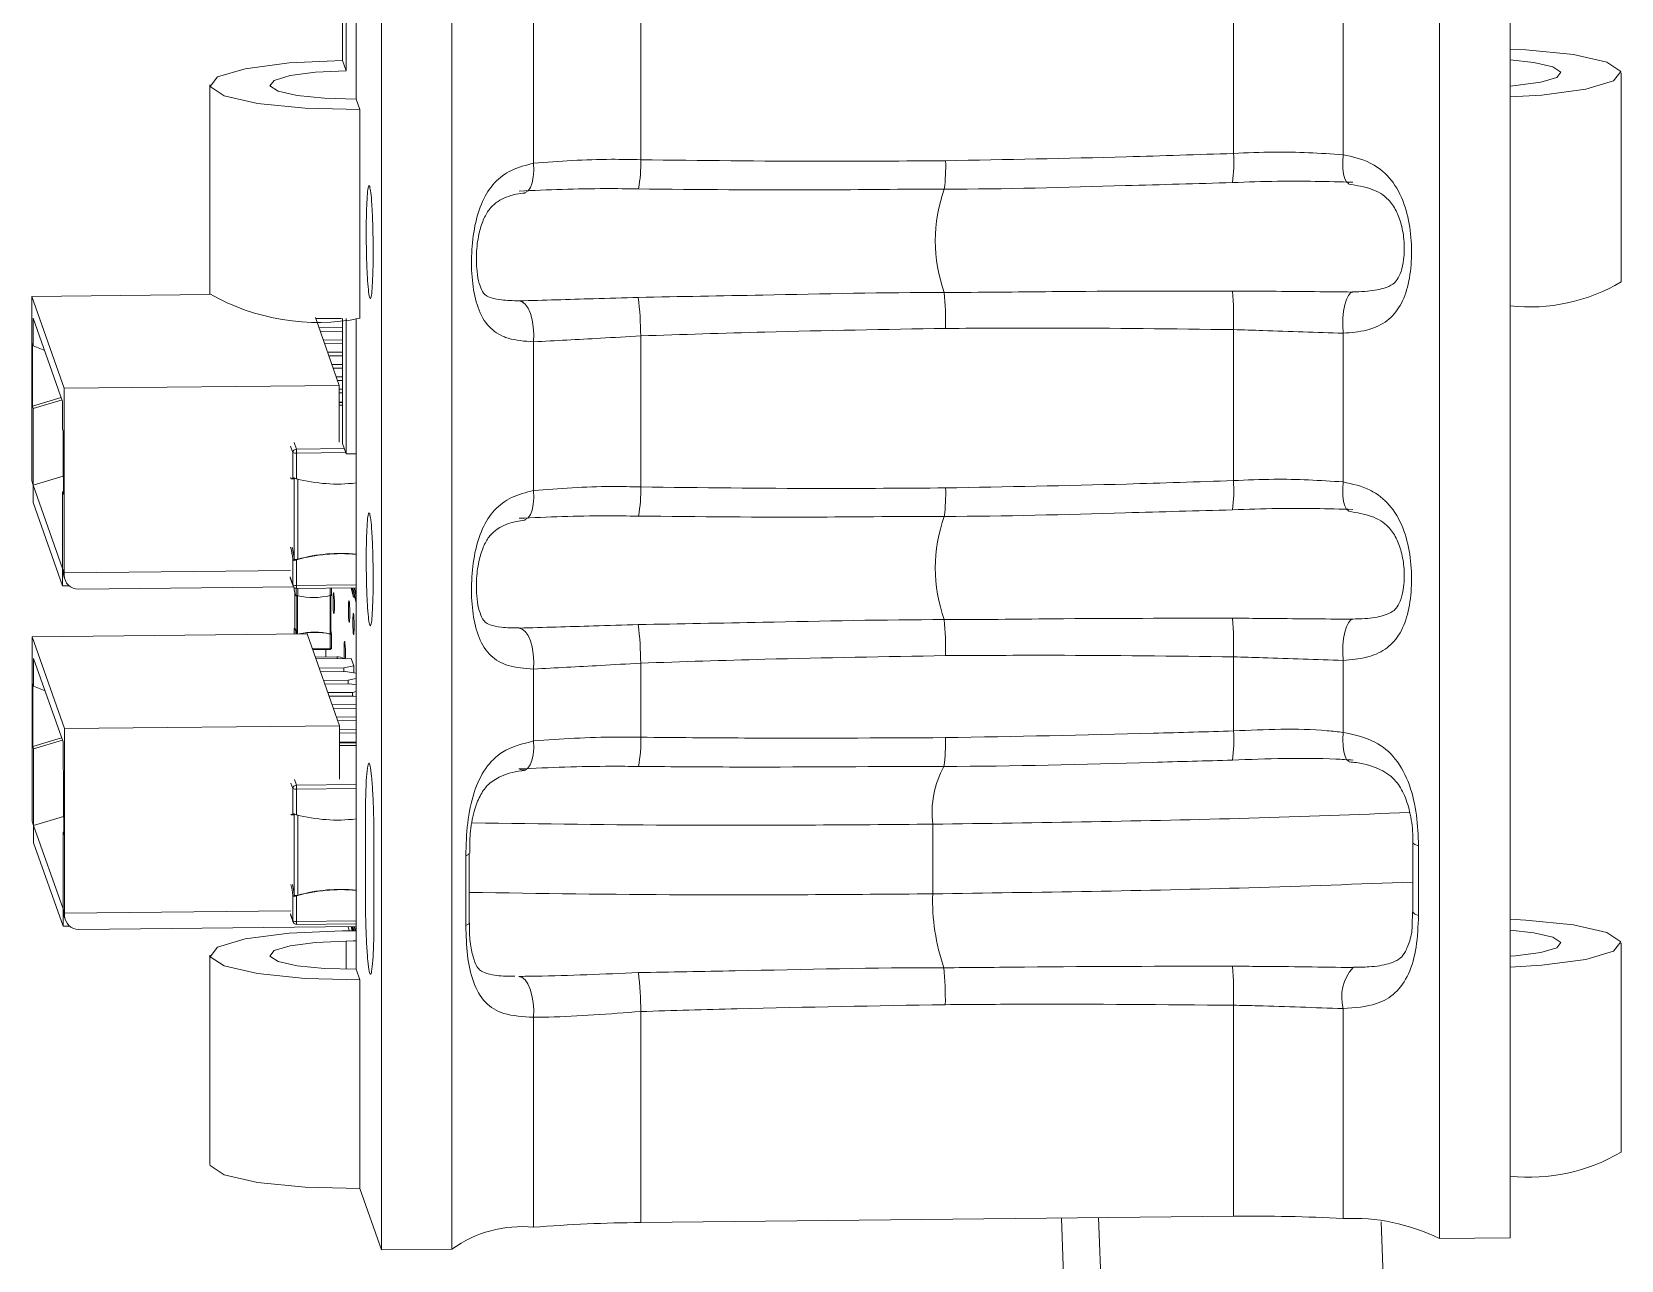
# Model space of a CAD drawing. Header units: millimetres. Extents: x 0 to 1189, y 0 to 841.
# Drawn here: x 467.139 to 471.637, y 432.428 to 435.903 of the extents above; entities that cross this region are included whole.
import ezdxf

# ---------------------------------------------------------------- set-up
doc = ezdxf.new("R2010")
doc.units = ezdxf.units.MM
doc.layers.get('0').update_dxf_attribs({"lineweight": 18})

msp = doc.modelspace()

# ---------------------------------------------------------------- linework, layer by layer
at = {"color": 7, "linetype": 'Continuous', "lineweight": 15}
for p, q in [((471.1226, 432.4893), (471.1226, 438.0042)), ((471.3222, 432.4914), (471.3222, 438.0063)), ((468.1282, 432.4575), (468.1282, 437.9724)), ((468.3278, 432.4596), (468.3278, 437.9745)), ((468.0183, 435.8223), (468.0183, 437.5548)), ((468.0286, 435.7929), (468.0286, 437.5547)), ((468.0567, 437.5547), (468.0567, 435.7131)), ((468.8622, 435.5415), (468.8622, 435.9688)), ((470.5394, 435.5593), (470.5394, 435.9867)), ((470.8497, 435.5558), (470.8497, 435.9765)), ((468.559, 435.5315), (468.559, 435.9521)), ((468.0286, 435.7929), (468.0183, 435.8223)), ((471.6367, 435.1961), (471.6367, 435.787)), ((467.6427, 435.753), (467.6427, 435.1621)), ((468.0671, 435.6837), (468.0567, 435.7131)), ((468.0671, 435.0928), (468.0671, 435.6837)), ((467.6429, 435.1601), (467.139, 435.1548)), ((467.139, 435.1548), (467.139, 434.6328)), ((467.139, 435.1548), (467.2307, 434.8948)), ((467.1433, 435.0934), (467.2264, 434.8577)), ((467.1433, 435.0934), (467.1433, 435.0146)), ((467.9416, 435.0949), (468.0092, 434.9031)), ((468.0158, 435.0928), (467.9426, 435.092)), ((468.0183, 435.0668), (467.9518, 435.066)), ((468.0183, 434.7391), (468.0183, 435.0928)), ((468.0286, 434.7096), (468.0286, 435.0927)), ((468.0567, 435.0927), (468.0567, 433.2511)), ((467.1409, 435.0215), (467.1433, 435.0146)), ((467.1409, 435.0215), (467.1409, 434.8443)), ((468.0183, 435.0563), (467.9554, 435.0556)), ((468.0183, 435.032), (467.964, 435.0314)), ((468.0183, 435.0215), (467.9676, 435.021)), ((468.559, 434.6058), (468.559, 435.0264)), ((468.8622, 434.6158), (468.8622, 435.0431)), ((470.5394, 434.6336), (470.5394, 435.0609)), ((470.8497, 434.6301), (470.8497, 435.0508)), ((467.1433, 435.0146), (467.1757, 435.0016)), ((468.0183, 434.9972), (467.9762, 434.9967)), ((468.0183, 434.9867), (467.9799, 434.9863)), ((468.0183, 434.9624), (467.9884, 434.9621)), ((468.0183, 434.9519), (467.9921, 434.9517)), ((468.0183, 434.9276), (468.0006, 434.9274)), ((467.2307, 434.8948), (468.0092, 434.9031)), ((467.2307, 434.3728), (467.2307, 434.8948)), ((468.0183, 434.9171), (468.0043, 434.917)), ((468.0092, 434.9031), (468.0092, 434.7425)), ((468.0183, 434.8928), (468.0092, 434.8927)), ((468.0183, 434.8823), (468.0092, 434.8822)), ((467.1409, 434.8443), (467.2225, 434.8688)), ((467.1409, 434.8443), (467.1433, 434.8373)), ((467.1433, 434.8373), (467.2249, 434.8618)), ((467.1433, 434.8373), (467.1433, 434.6207)), ((467.2264, 434.7789), (467.2264, 434.8577)), ((468.0183, 434.8562), (468.0092, 434.8561)), ((468.0092, 434.8542), (468.0183, 434.8543)), ((468.0092, 434.8469), (468.0183, 434.847)), ((467.2264, 434.7789), (467.2288, 434.772)), ((467.2274, 434.6459), (467.2274, 434.776)), ((467.2288, 434.5947), (467.2288, 434.772)), ((467.8779, 434.713), (467.8779, 434.6405)), ((467.8885, 434.6389), (467.8885, 434.7114)), ((468.0286, 434.7096), (468.0183, 434.7391)), ((468.0286, 434.7096), (468.0567, 434.7096)), ((467.1433, 434.6207), (467.139, 434.6328)), ((467.1427, 434.6223), (467.1427, 434.6162)), ((467.1427, 434.6162), (467.1433, 434.6095)), ((467.1433, 434.6207), (467.2274, 434.6459)), ((467.1433, 434.6207), (467.2264, 434.385)), ((467.1433, 434.5714), (467.1433, 434.6207)), ((467.2274, 434.6459), (467.2288, 434.6419)), ((467.2274, 434.6459), (467.2288, 434.6459)), ((467.8753, 434.6384), (467.8793, 434.6384)), ((467.8816, 434.6402), (467.8816, 434.4131)), ((467.1433, 434.5714), (467.2264, 434.3357)), ((467.2288, 434.6027), (467.2264, 434.6016)), ((467.2264, 434.385), (467.2264, 434.6016)), ((467.2264, 434.6016), (467.2288, 434.5947)), ((467.8779, 434.4113), (467.8779, 434.3388)), ((467.8885, 434.3371), (467.8885, 434.4096)), ((467.2307, 434.3728), (467.2264, 434.385)), ((467.2264, 434.385), (467.2264, 434.3357)), ((467.2284, 434.3793), (467.2284, 434.3732)), ((467.2309, 434.3659), (467.2284, 434.3732)), ((467.2306, 434.3603), (467.2331, 434.353)), ((467.2307, 434.3728), (467.8715, 434.3797)), ((467.2309, 434.3728), (467.2309, 434.3659)), ((467.8703, 434.3586), (467.8784, 434.3355)), ((467.2264, 434.3357), (467.2451, 434.3359)), ((467.2709, 434.3269), (467.8796, 434.3334)), ((467.8816, 434.3312), (467.8816, 434.3244)), ((467.8816, 434.3243), (467.8816, 434.3244)), ((467.8836, 434.3138), (467.8836, 434.2156)), ((467.8865, 434.308), (467.8885, 434.308)), ((467.888, 434.3289), (468.0567, 434.3307)), ((467.8892, 434.3084), (467.8885, 434.308)), ((467.8915, 434.3077), (467.8915, 434.3289)), ((467.985, 434.2003), (467.985, 434.3094)), ((467.9863, 434.3091), (467.987, 434.3094)), ((467.987, 434.3094), (467.987, 434.3299)), ((468.0473, 434.311), (468.0427, 434.3305)), ((468.0497, 434.304), (468.0436, 434.3305)), ((468.0567, 434.2881), (468.0469, 434.3306)), ((468.0473, 434.311), (468.0497, 434.304)), ((468.0567, 434.2918), (468.0478, 434.3306)), ((468.0531, 434.3041), (468.0497, 434.304)), ((468.0567, 434.3063), (468.0511, 434.3306)), ((468.0567, 434.3099), (468.052, 434.3306)), ((467.8816, 434.2152), (467.8816, 434.2153)), ((467.8816, 434.2152), (467.8816, 434.1999)), ((467.8843, 434.2156), (467.8823, 434.2156)), ((468.4697, 434.2186), (468.4697, 434.219)), ((468.4803, 434.2185), (468.4803, 434.2185)), ((467.9186, 434.2003), (467.14, 434.192)), ((467.14, 434.192), (467.2316, 433.932)), ((467.14, 434.192), (467.14, 433.6701)), ((467.9186, 434.2003), (468.0102, 433.9403)), ((467.9833, 434.1996), (467.9833, 434.1596)), ((467.9852, 434.1995), (467.9845, 434.1998)), ((467.987, 434.1603), (467.987, 434.2003)), ((467.1443, 434.1306), (467.2274, 433.8949)), ((467.1443, 434.1306), (467.1443, 434.0519)), ((467.9342, 434.1558), (467.9831, 434.1563)), ((468.0021, 434.1352), (467.9417, 434.1346)), ((468.0426, 434.1303), (467.9436, 434.1293)), ((467.9707, 434.1562), (467.9707, 434.1349)), ((468.0499, 434.1095), (468.0426, 434.1303)), ((468.8622, 433.9076), (468.8622, 434.1174)), ((470.5394, 433.9255), (470.5394, 434.1352)), ((470.8497, 433.9215), (470.8497, 434.125)), ((468.0218, 434.104), (467.9527, 434.1033)), ((468.0255, 434.0936), (467.9564, 434.0929)), ((468.0218, 434.104), (468.0499, 434.1095)), ((468.0218, 434.104), (468.0218, 434.0936)), ((468.0255, 434.0936), (468.0567, 434.0888)), ((468.034, 434.0694), (468.0567, 434.0738)), ((468.0499, 434.1095), (468.0499, 434.0899)), ((468.559, 433.8972), (468.559, 434.1007)), ((467.1418, 434.0588), (467.1443, 434.0519)), ((467.1418, 434.0588), (467.1418, 433.8815)), ((467.1443, 434.0519), (467.1766, 434.0388)), ((468.034, 434.0694), (467.965, 434.0686)), ((468.0377, 434.0589), (467.9686, 434.0582)), ((468.0463, 434.0347), (467.9772, 434.0339)), ((468.034, 434.0694), (468.034, 434.0589)), ((468.0377, 434.0589), (468.0567, 434.056)), ((468.0463, 434.0347), (468.0567, 434.0367)), ((468.0463, 434.0347), (468.0463, 434.0242)), ((468.0499, 434.0243), (467.9808, 434.0236)), ((468.0567, 434), (467.9894, 433.9993)), ((468.0567, 433.9896), (467.9931, 433.9889)), ((468.0499, 434.0243), (468.0567, 434.0232)), ((467.2316, 433.932), (468.0102, 433.9403)), ((468.0567, 433.9652), (468.0016, 433.9646)), ((468.0567, 433.9548), (468.0053, 433.9542)), ((468.0102, 433.9403), (468.0102, 433.7892)), ((467.1418, 433.8815), (467.2235, 433.906)), ((467.1443, 433.8746), (467.2259, 433.8991)), ((467.2274, 433.8161), (467.2274, 433.8949)), ((467.2316, 433.4101), (467.2316, 433.932)), ((468.0567, 433.9304), (468.0102, 433.9299)), ((468.0567, 433.92), (468.0102, 433.9195)), ((468.0567, 433.8939), (468.0102, 433.8934)), ((468.0102, 433.8914), (468.0567, 433.8919)), ((467.1418, 433.8815), (467.1443, 433.8746)), ((467.1443, 433.8746), (467.1443, 433.6579)), ((468.0102, 433.8841), (468.0567, 433.8846)), ((467.2274, 433.8161), (467.2298, 433.8092)), ((467.2284, 433.6831), (467.2284, 433.8132)), ((467.2298, 433.6319), (467.2298, 433.8092)), ((467.8779, 433.7624), (467.8779, 433.69)), ((467.8885, 433.6883), (467.8885, 433.7608)), ((467.1443, 433.6579), (467.14, 433.6701)), ((467.1443, 433.6579), (467.2284, 433.6831)), ((467.2284, 433.6831), (467.2298, 433.6832)), ((467.2284, 433.6831), (467.2298, 433.6791)), ((467.8753, 433.6878), (467.8793, 433.6879)), ((467.8816, 433.6896), (467.8816, 433.4625)), ((468.083, 433.472), (468.083, 433.669)), ((467.1437, 433.6595), (467.1437, 433.6534)), ((467.1437, 433.6534), (467.1443, 433.6468)), ((467.1443, 433.6579), (467.2274, 433.4222)), ((467.1443, 433.6087), (467.1443, 433.6579)), ((467.2298, 433.6399), (467.2274, 433.6389)), ((467.2274, 433.4222), (467.2274, 433.6389)), ((467.2274, 433.6389), (467.2298, 433.6319)), ((469.6886, 433.6617), (469.6886, 433.4647)), ((467.1443, 433.6087), (467.2274, 433.373)), ((468.1074, 433.5997), (468.1074, 433.4027)), ((468.377, 433.5798), (468.377, 433.5794)), ((468.377, 433.3824), (468.377, 433.5794)), ((471.0475, 433.6099), (471.0475, 433.4129)), ((471.0632, 433.6005), (471.0632, 433.4035)), ((468.3672, 433.3749), (468.3672, 433.5719)), ((467.8779, 433.4607), (467.8779, 433.3882)), ((467.8885, 433.3866), (467.8885, 433.4591)), ((467.2316, 433.4101), (467.2274, 433.4222)), ((467.2274, 433.4222), (467.2274, 433.373)), ((467.2294, 433.4165), (467.2294, 433.4104)), ((467.2319, 433.4031), (467.2294, 433.4104)), ((467.2316, 433.4101), (467.8724, 433.4169)), ((467.2316, 433.3975), (467.2341, 433.3903)), ((467.2319, 433.4101), (467.2319, 433.4031)), ((467.8713, 433.4053), (467.8784, 433.385)), ((471.0463, 433.4136), (471.0456, 433.3755)), ((467.2274, 433.373), (467.2461, 433.3732)), ((467.2718, 433.3642), (468.0567, 433.3725)), ((467.888, 433.3783), (468.0567, 433.3801)), ((468.0229, 433.3604), (468.0183, 433.3603)), ((468.0336, 433.3723), (468.0378, 433.3603)), ((468.0455, 433.3602), (468.0427, 433.3723)), ((468.0463, 433.3601), (468.0435, 433.3724)), ((468.0497, 433.36), (468.0468, 433.3724)), ((468.0506, 433.36), (468.0477, 433.3724)), ((468.0539, 433.3599), (468.051, 433.3724)), ((468.0548, 433.3598), (468.0519, 433.3725)), ((471.6367, 432.7341), (471.6367, 433.3249)), ((467.6427, 433.291), (467.6427, 432.7001)), ((468.0567, 433.2511), (468.0671, 433.2217)), ((468.0671, 433.2217), (468.0671, 432.6308)), ((468.8622, 432.5348), (468.8622, 433.1317)), ((470.5394, 432.5527), (470.5394, 433.1495)), ((470.8497, 432.5458), (470.8497, 433.1398)), ((468.559, 432.5215), (468.559, 433.1154)), ((468.1282, 432.4575), (468.0671, 432.6308)), ((470.5394, 432.5527), (468.8622, 432.5348)), ((470.1187, 430.7968), (470.0524, 432.5475)), ((470.158, 432.5486), (470.2351, 430.5157)), ((470.9573, 432.5365), (471.0336, 430.5242)), ((468.3278, 432.4596), (468.1282, 432.4575)), ((471.3222, 432.4914), (471.1226, 432.4893))]:
    msp.add_line(p, q, dxfattribs=at)
at = {"color": 8, "linetype": 'Continuous', "lineweight": 15}
for p, q in [((468.003, 435.0927), (468.0029, 435.093)), ((467.8715, 434.7312), (467.8779, 434.713)), ((467.8814, 434.7412), (467.8879, 434.7229)), ((467.8879, 434.7229), (468.0234, 434.7244)), ((467.8885, 434.7114), (468.0275, 434.7128)), ((467.1427, 434.6162), (467.1433, 434.6146)), ((467.8922, 434.6379), (467.8922, 434.4114)), ((467.8698, 434.3618), (467.8779, 434.3388)), ((467.8816, 434.3243), (467.8816, 434.3312)), ((467.8836, 434.3138), (467.8836, 434.2156)), ((467.8872, 434.329), (467.8872, 434.3084)), ((467.8885, 434.3371), (468.0567, 434.3389)), ((467.8892, 434.2), (467.8892, 434.3084)), ((467.8913, 434.2), (467.8913, 434.308)), ((467.9832, 434.2), (467.9832, 434.3087)), ((467.9833, 434.3087), (467.9833, 434.3299)), ((467.8816, 434.1999), (467.8816, 434.2153)), ((467.9833, 434.1596), (467.9331, 434.1591)), ((468.004, 434.1299), (468.0021, 434.1352)), ((467.8779, 433.7624), (467.8724, 433.7779)), ((467.8879, 433.7724), (467.8824, 433.7879)), ((468.0567, 433.7742), (467.8879, 433.7724)), ((468.0567, 433.7626), (467.8885, 433.7608)), ((467.8922, 433.4609), (467.8922, 433.6874)), ((467.1437, 433.6534), (467.1443, 433.6518)), ((467.8779, 433.3882), (467.8707, 433.4085)), ((468.0567, 433.3884), (467.8885, 433.3866)), ((468.0286, 433.2511), (468.0286, 433.3309))]:
    msp.add_line(p, q, dxfattribs=at)
at = {"color": 7, "linetype": 'Continuous', "lineweight": 15}
for points in [[(471.3222, 435.8548), (471.3669, 435.8526), (471.5017, 435.839), (471.5962, 435.8174), (471.636, 435.7912), (471.6149, 435.7643), (471.5363, 435.7409), (471.4121, 435.7245), (471.3222, 435.7191)], [(468.0183, 435.8223), (467.8673, 435.8154), (467.7431, 435.799), (467.6645, 435.7756), (467.6434, 435.7488), (467.6832, 435.7226), (467.7777, 435.701), (467.9125, 435.6873), (468.0671, 435.6837)], [(468.0567, 435.7131), (467.9678, 435.7153), (467.8903, 435.7231), (467.836, 435.7355), (467.8131, 435.7506), (467.8252, 435.766), (467.8704, 435.7795), (467.9419, 435.7889), (468.0286, 435.7929)], [(471.3222, 435.7499), (471.3375, 435.7511), (471.409, 435.7605), (471.4542, 435.7739), (471.4663, 435.7894), (471.4434, 435.8045), (471.3891, 435.8169), (471.3222, 435.824)], [(470.8497, 435.0508), (470.8488, 435.0721), (470.8493, 435.0933), (470.8513, 435.1133), (470.8546, 435.1311), (470.8591, 435.146), (470.8646, 435.1574), (470.8708, 435.1645), (470.8774, 435.1672)], [(468.5179, 435.1422), (468.527, 435.1396), (468.5356, 435.1326), (468.5434, 435.1214), (468.5499, 435.1066), (468.5549, 435.0889), (468.5582, 435.069), (468.5596, 435.0478), (468.559, 435.0264)], [(467.8779, 434.6405), (467.8761, 434.6386), (467.8743, 434.6387), (467.8724, 434.6409), (467.8715, 434.6428)], [(467.8793, 434.6384), (467.8799, 434.6385), (467.8816, 434.6402)], [(467.8784, 434.3355), (467.8786, 434.335), (467.8788, 434.3347)], [(467.8872, 434.3084), (467.8865, 434.308), (467.8858, 434.3084), (467.8851, 434.3094), (467.8844, 434.311), (467.8837, 434.3134), (467.883, 434.3164), (467.8823, 434.32), (467.8816, 434.3243)], [(467.9935, 434.2565), (467.9928, 434.2608), (467.9922, 434.269), (467.9918, 434.2799), (467.9917, 434.2918), (467.9918, 434.3028), (467.9922, 434.3114), (467.9928, 434.3162), (467.9935, 434.3165), (467.9942, 434.3122), (467.9948, 434.304), (467.9952, 434.2931), (467.9954, 434.2812), (467.9952, 434.2701), (467.9948, 434.2615), (467.9942, 434.2567), (467.9935, 434.2565)], [(468.037, 434.2333), (468.0363, 434.2376), (468.0357, 434.2458), (468.0353, 434.2567), (468.0351, 434.2686), (468.0353, 434.2796), (468.0357, 434.2882), (468.0363, 434.293), (468.037, 434.2933), (468.0377, 434.289), (468.0383, 434.2808), (468.0387, 434.2699), (468.0388, 434.258), (468.0387, 434.2469), (468.0383, 434.2383), (468.0377, 434.2335), (468.037, 434.2333)], [(468.0494, 434.198), (468.0487, 434.2023), (468.0481, 434.2106), (468.0477, 434.2214), (468.0475, 434.2333), (468.0477, 434.2444), (468.0481, 434.253), (468.0487, 434.2578), (468.0494, 434.2581), (468.0501, 434.2538), (468.0507, 434.2455), (468.0511, 434.2346), (468.0512, 434.2228), (468.0511, 434.2117), (468.0507, 434.2031), (468.0501, 434.1983), (468.0494, 434.198)], [(467.8816, 434.2153), (467.8823, 434.2156), (467.883, 434.2153), (467.8837, 434.2142), (467.8844, 434.2126), (467.8851, 434.2102), (467.8858, 434.2072), (467.8865, 434.2036), (467.8872, 434.1993)], [(468.5179, 434.2164), (468.527, 434.2139), (468.5356, 434.2069), (468.5434, 434.1957), (468.5499, 434.1809), (468.5549, 434.1631), (468.5582, 434.1432), (468.5596, 434.1221), (468.559, 434.1007)], [(470.8497, 434.125), (470.8488, 434.1464), (470.8493, 434.1676), (470.8513, 434.1875), (470.8546, 434.2054), (470.8591, 434.2203), (470.8646, 434.2316), (470.8708, 434.2388), (470.8774, 434.2415)], [(467.985, 434.2003), (467.985, 434.2001), (467.9846, 434.1998), (467.9845, 434.1998)], [(468.0233, 434.1301), (468.0232, 434.1309), (468.0228, 434.1418), (468.0227, 434.1537), (468.0228, 434.1648), (468.0232, 434.1734), (468.0238, 434.1782), (468.0246, 434.1784), (468.0253, 434.1741), (468.0259, 434.1659), (468.0263, 434.155), (468.0264, 434.1431), (468.0263, 434.132), (468.0262, 434.1302)], [(468.5177, 433.818), (468.5267, 433.8142), (468.5352, 433.8149), (468.5429, 433.8199), (468.5494, 433.8292), (468.5545, 433.8422), (468.5579, 433.8583), (468.5594, 433.8769), (468.559, 433.8972)], [(467.8779, 433.69), (467.8761, 433.688), (467.8743, 433.6882), (467.8724, 433.6903)], [(467.8816, 433.6896), (467.8799, 433.688), (467.8793, 433.6879)], [(468.0671, 433.2217), (467.9125, 433.2253), (467.7777, 433.239), (467.6832, 433.2605), (467.6434, 433.2867), (467.6645, 433.3136), (467.7431, 433.337), (467.8673, 433.3534), (468.0183, 433.3603)], [(467.8787, 433.3844), (467.8786, 433.3845), (467.8784, 433.385)], [(471.3222, 433.3928), (471.3669, 433.3906), (471.5017, 433.377), (471.5962, 433.3554), (471.636, 433.3292), (471.6149, 433.3023), (471.5363, 433.2789), (471.4121, 433.2625), (471.3222, 433.2571)], [(471.3222, 433.2879), (471.3375, 433.289), (471.409, 433.2985), (471.4542, 433.3119), (471.4663, 433.3274), (471.4434, 433.3424), (471.3891, 433.3548), (471.3222, 433.362)], [(468.0286, 433.3309), (467.9419, 433.3269), (467.8704, 433.3175), (467.8252, 433.304), (467.8131, 433.2886), (467.836, 433.2735), (467.8903, 433.2611), (467.9678, 433.2532), (468.0567, 433.2511)], [(468.0286, 433.3309), (468.048, 433.3314), (468.0567, 433.3319)], [(468.5177, 433.2311), (468.5267, 433.2282), (468.5352, 433.221), (468.5429, 433.2097), (468.5494, 433.1949), (468.5545, 433.1772), (468.5579, 433.1575), (468.5594, 433.1366), (468.559, 433.1154)], [(468.0671, 432.6308), (467.9125, 432.6344), (467.7777, 432.6481), (467.6832, 432.6697), (467.6434, 432.6959), (467.6427, 432.7001)]]:
    msp.add_lwpolyline(points, dxfattribs=at)
at = {"color": 8, "linetype": 'Continuous', "lineweight": 15}
for points in [[(468.5346, 435.4489), (468.5356, 435.4491), (468.5434, 435.454), (468.5499, 435.4631), (468.5549, 435.4761), (468.5582, 435.4923), (468.5596, 435.5111), (468.559, 435.5315)], [(470.8497, 435.5558), (470.8488, 435.5354), (470.8493, 435.5166), (470.8513, 435.5005), (470.8546, 435.4876), (470.8591, 435.4786), (470.8646, 435.4739), (470.8663, 435.4734)], [(470.8497, 434.6301), (470.8488, 434.6097), (470.8493, 434.5909), (470.8513, 434.5747), (470.8546, 434.5619), (470.8591, 434.5529), (470.8646, 434.5482), (470.8663, 434.5477)], [(468.5346, 434.5231), (468.5356, 434.5234), (468.5434, 434.5282), (468.5499, 434.5374), (468.5549, 434.5503), (468.5582, 434.5666), (468.5596, 434.5853), (468.559, 434.6058)], [(467.8779, 434.3388), (467.8781, 434.3368), (467.8784, 434.3355)], [(470.8497, 433.9215), (470.849, 433.9013), (470.8497, 433.8827), (470.8518, 433.8666), (470.8552, 433.8537), (470.8597, 433.8445), (470.8651, 433.8396), (470.8672, 433.8389)], [(468.377, 433.5794), (468.3749, 433.5758), (468.3672, 433.5719)], [(471.0632, 433.6005), (471.0528, 433.6043), (471.0478, 433.6084), (471.0475, 433.6099)], [(471.0632, 433.4035), (471.0528, 433.4073), (471.0478, 433.4114), (471.0475, 433.4129)], [(467.8784, 433.385), (467.8781, 433.3863), (467.8779, 433.3882)], [(468.377, 433.3824), (468.3749, 433.3789), (468.3672, 433.3749)]]:
    msp.add_lwpolyline(points, dxfattribs=at)
at = {"color": 7, "linetype": 'Continuous', "lineweight": 15}
for centre, radius, start, end in [((470.1415, 435.5307), 0.399, 352.2488, 4.1155), ((468.5056, 435.5293), 0.3568, 348.6433, 1.9624), ((469.1988, 435.5226), 0.5264, 352.9847, 1.7493), ((470.1256, 435.3122), 0.4299, 160.1324, 199.8676), ((467.948, 435.6971), 0.6159, 240.2894, 281.1558), ((467.8326, 435.0339), 1.0296, 0.5115, 6.5975), ((468.597, 435.0743), 1.128, 359.4876, 4.6673), ((469.6326, 435.0938), 0.9074, 357.9245, 4.8221), ((471.3786, 435.6299), 0.5048, 263.5954, 300.7564), ((467.8879, 434.7129), 0.01, 90.2972, 179.5486), ((467.8859, 434.7302), 0.019, 244.9208, 277.6741), ((467.8179, 434.7134), 0.0706, 358.3155, 7.7271), ((468.0035, 435.0759), 0.4519, 255.2475, 276.7606), ((468.5056, 434.6036), 0.3568, 348.6433, 1.9624), ((469.1988, 434.5969), 0.5264, 352.9847, 1.7493), ((470.1414, 434.605), 0.399, 352.2492, 4.1151), ((470.1256, 434.3865), 0.4299, 160.1324, 199.8676), ((467.6385, 434.3839), 0.2409, 6.5288, 14.7951), ((467.6516, 434.3859), 0.2316, 6.738, 14.896), ((468.013, 433.9736), 0.4535, 84.4696, 105.9421), ((468.0128, 433.9746), 0.4532, 84.4317, 105.4252), ((467.267, 434.3732), 0.0386, 179.9851, 199.4472), ((467.2701, 434.3661), 0.0392, 180.2915, 271.0979), ((467.886, 434.3562), 0.0192, 245.014, 277.4549), ((467.9353, 434.5053), 0.2024, 257.4978, 283.722), ((467.8663, 434.2013), 0.023, 355.1413, 38.6034), ((467.8772, 434.185), 0.1109, 7.9856, 13.5052), ((467.833, 434.1082), 1.0292, 0.5105, 6.5985), ((468.597, 434.1486), 1.128, 359.4876, 4.6673), ((469.6326, 434.1681), 0.9074, 357.9245, 4.8221), ((467.9393, 434.0024), 0.2024, 77.4916, 102.4302), ((467.9395, 434.0023), 0.2021, 77.4821, 101.96), ((467.9831, 434.1603), 0.00397, 269.4687, 359.5416), ((468.0026, 434.0952), 0.0401, 60.6907, 90.6489), ((468.5295, 433.893), 0.333, 348.2228, 2.5223), ((469.2512, 433.8891), 0.4733, 352.2384, 2.1121), ((470.1741, 433.8977), 0.3664, 351.3905, 4.3393), ((469.9588, 433.6944), 0.2722, 151.2746, 186.8964), ((467.8879, 433.7624), 0.01, 90.2972, 179.5486), ((467.8859, 433.7797), 0.019, 244.9208, 277.6741), ((467.8179, 433.7629), 0.0706, 358.3155, 7.7271), ((468.0035, 434.1253), 0.4519, 255.2475, 276.7606), ((467.5847, 433.4242), 0.2955, 7.0993, 13.1206), ((467.5999, 433.4264), 0.284, 7.2986, 13.2035), ((468.013, 433.023), 0.4535, 84.4696, 105.9421), ((468.0128, 433.024), 0.4532, 84.4317, 105.4252), ((470.2679, 433.4452), 0.5797, 178.0684, 199.0822), ((467.268, 433.4104), 0.0387, 179.984, 199.4306), ((467.2711, 433.4033), 0.0392, 180.2915, 271.0979), ((467.886, 433.4056), 0.0192, 245.014, 277.4549), ((468.0292, 432.8007), 0.5597, 87.1766, 90.6469), ((467.8779, 433.1273), 0.9843, 0.2508, 6.6875), ((468.652, 433.1623), 1.0722, 359.3995, 4.9959), ((469.6573, 433.1801), 0.8827, 358.0139, 5.1828), ((470.9734, 433.1715), 0.1277, 138.4308, 194.3901), ((471.3786, 433.1679), 0.5048, 263.5954, 300.7564), ((470.5919, 427.8847), 4.6683, 86.834, 90.6437), ((470.8777, 431.9943), 0.5522, 63.6758, 92.9099), ((468.5252, 432.1853), 0.3379, 84.2544, 125.736), ((468.9029, 428.1619), 4.3731, 90.5334, 94.51)]:
    msp.add_arc(centre, radius, start, end, dxfattribs=at)
at = {"color": 8, "linetype": 'Continuous', "lineweight": 15}
for centre, radius, start, end in [((467.8604, 434.3347), 0.0282, 348.0541, 4.9271), ((467.9718, 434.1586), 0.0115, 348.2627, 4.8413), ((467.9842, 434.1652), 0.00569, 260.7915, 300.058), ((467.8604, 433.3842), 0.0282, 348.0541, 4.9271)]:
    msp.add_arc(centre, radius, start, end, dxfattribs=at)
at = {"color": 7, "linetype": 'Continuous', "lineweight": 15}
for centre in [(468.0003, 434.009), (468.0003, 433.0584)]:
    msp.add_ellipse(centre, major_axis=(0.272, 0.3887), ratio=0.820781, start_param=0.98474, end_param=0.993252, dxfattribs=at)
for points, knots in [([(469.725, 435.5387), (469.8955, 435.5419), (470.167, 435.5469), (470.4385, 435.556), (470.5394, 435.5593)], [0, 0, 0, 0, 0.511727, 0.8147187, 0.8147187, 0.8147187, 0.8147187]), ([(470.5394, 435.5593), (470.5777, 435.5611), (470.6827, 435.566), (470.7848, 435.5598), (470.8497, 435.5558)], [0, 0, 0, 0, 0.1132151, 0.3105142, 0.3105142, 0.3105142, 0.3105142]), ([(468.559, 435.0264), (468.5338, 435.0282), (468.503, 435.0304), (468.4595, 435.0465), (468.4243, 435.0722), (468.3967, 435.1286), (468.3838, 435.1998), (468.3821, 435.2771), (468.3908, 435.3545), (468.4114, 435.4242), (468.4464, 435.4788), (468.4958, 435.5156), (468.5375, 435.5261), (468.559, 435.5315)], [0, 0, 0, 0, 0.0764035, 0.0936307, 0.1595797, 0.2308801, 0.300095, 0.370083, 0.4397082, 0.5056001, 0.5668713, 0.6281492, 0.6934353, 0.6934353, 0.6934353, 0.6934353]), ([(468.559, 435.5315), (468.6315, 435.537), (468.7301, 435.5445), (468.8346, 435.5421), (468.8622, 435.5415)], [0, 0, 0, 0, 0.2232943, 0.3034923, 0.3034923, 0.3034923, 0.3034923]), ([(468.8622, 435.5415), (469.0323, 435.5394), (469.3198, 435.5359), (469.6075, 435.5379), (469.725, 435.5387)], [0, 0, 0, 0, 0.5103597, 0.862843, 0.862843, 0.862843, 0.862843]), ([(470.8497, 435.5558), (470.8764, 435.5499), (470.909, 435.5426), (470.9563, 435.5154), (470.9955, 435.4784), (471.0276, 435.4096), (471.0429, 435.3314), (471.0449, 435.2531), (471.0345, 435.1806), (471.0103, 435.1209), (470.9708, 435.0794), (470.9165, 435.0563), (470.8724, 435.0526), (470.8497, 435.0508)], [0, 0, 0, 0, 0.0789689, 0.0967809, 0.1649473, 0.2386521, 0.3101948, 0.3825434, 0.45451, 0.5226168, 0.5859554, 0.6492954, 0.7167865, 0.7167865, 0.7167865, 0.7167865]), ([(468.0952, 435.4661), (468.0963, 435.4612), (468.0985, 435.4515), (468.1014, 435.416), (468.1037, 435.3697), (468.1049, 435.3162), (468.1051, 435.2618), (468.1042, 435.2128), (468.1022, 435.1745), (468.0995, 435.1513), (468.0968, 435.1468), (468.0941, 435.1536), (468.0914, 435.1715), (468.0885, 435.2084), (468.0865, 435.2567), (468.0854, 435.3108), (468.0854, 435.3646), (468.0866, 435.4121), (468.0887, 435.448), (468.0915, 435.468), (468.0938, 435.4697), (468.0951, 435.4665), (468.0952, 435.4661)], [0, 0, 0, 0, 0.0345469, 0.0690984, 0.1036445, 0.1381937, 0.172741, 0.2072889, 0.2418399, 0.2763878, 0.310933, 0.3280242, 0.3625697, 0.3971153, 0.431666, 0.4662182, 0.5007633, 0.5353125, 0.5698584, 0.6044053, 0.6389519, 0.6435091, 0.6435091, 0.6435091, 0.6435091]), ([(470.5368, 435.4769), (470.436, 435.474), (470.1644, 435.4663), (469.8927, 435.4583), (469.7213, 435.4583), (469.7213, 435.4583)], [0, 0, 0, 0, 0.3029378, 0.8157454, 0.8157573, 0.8157573, 0.8157573, 0.8157573]), ([(470.8774, 435.4781), (470.8062, 435.4798), (470.6927, 435.4826), (470.5792, 435.4784), (470.5368, 435.4769)], [0, 0, 0, 0, 0.2136214, 0.3407097, 0.3407097, 0.3407097, 0.3407097]), ([(470.866, 435.4726), (470.8884, 435.4687), (470.934, 435.4609), (470.9746, 435.4357), (471.0004, 435.3999), (471.0161, 435.3574), (471.0237, 435.3086), (471.0226, 435.2614), (471.0144, 435.2234), (471.0025, 435.2002), (470.9912, 435.1887), (470.9649, 435.1759), (470.9208, 435.1685), (470.8879, 435.168), (470.8759, 435.1679)], [0, 0, 0, 0, 0.0572629, 0.1168764, 0.1541308, 0.1889298, 0.22759, 0.269103, 0.30229, 0.3355944, 0.3713814, 0.4161139, 0.4682656, 0.4980485, 0.4980485, 0.4980485, 0.4980485]), ([(468.5181, 435.1426), (468.5005, 435.1428), (468.4671, 435.1434), (468.4334, 435.1515), (468.4212, 435.1592), (468.4134, 435.1677), (468.4026, 435.1975), (468.3971, 435.236), (468.3967, 435.2844), (468.4037, 435.3346), (468.4178, 435.377), (468.4359, 435.4061), (468.461, 435.4273), (468.4949, 435.4426), (468.5263, 435.4463), (468.5348, 435.4473)], [0, 0, 0, 0, 0.0435185, 0.082202, 0.1178378, 0.1597577, 0.1891063, 0.2190903, 0.2549358, 0.2946088, 0.326103, 0.3573233, 0.3929751, 0.447033, 0.4670554, 0.4670554, 0.4670554, 0.4670554]), ([(468.8554, 435.459), (468.8246, 435.4594), (468.7109, 435.461), (468.5993, 435.4564), (468.5179, 435.453)], [0, 0, 0, 0, 0.0914321, 0.3376224, 0.3376224, 0.3376224, 0.3376224]), ([(469.7213, 435.4583), (469.7213, 435.4583), (469.6031, 435.4583), (469.315, 435.4545), (469.0261, 435.4573), (468.8554, 435.459)], [0, 0, 0, 0, 0.0000119, 0.3541649, 0.8659163, 0.8659163, 0.8659163, 0.8659163]), ([(468.5179, 435.1422), (468.5877, 435.1442), (468.6992, 435.1474), (468.8129, 435.1509), (468.8554, 435.1522)], [0, 0, 0, 0, 0.2117111, 0.3376613, 0.3376613, 0.3376613, 0.3376613]), ([(468.8554, 435.1522), (468.9728, 435.1543), (469.2617, 435.1593), (469.5498, 435.1661), (469.7213, 435.1661), (469.7213, 435.1661)], [0, 0, 0, 0, 0.3520789, 0.8660085, 0.8660204, 0.8660204, 0.8660204, 0.8660204]), ([(469.7213, 435.1661), (469.7213, 435.1661), (469.8232, 435.1661), (470.095, 435.1698), (470.3667, 435.17), (470.5368, 435.1701)], [0, 0, 0, 0, 0.0000119, 0.304893, 0.8155386, 0.8155386, 0.8155386, 0.8155386]), ([(470.5368, 435.1701), (470.5675, 435.1699), (470.6809, 435.1692), (470.7946, 435.1681), (470.8774, 435.1672)], [0, 0, 0, 0, 0.0922593, 0.3406411, 0.3406411, 0.3406411, 0.3406411]), ([(469.725, 435.0643), (469.5544, 435.0614), (469.2668, 435.0567), (468.9792, 435.047), (468.8622, 435.0431)], [0, 0, 0, 0, 0.5117254, 0.8630934, 0.8630934, 0.8630934, 0.8630934]), ([(470.5394, 435.0609), (470.3693, 435.063), (470.0979, 435.0663), (469.8264, 435.0648), (469.725, 435.0643)], [0, 0, 0, 0, 0.5103583, 0.8144689, 0.8144689, 0.8144689, 0.8144689]), ([(468.8622, 435.0431), (468.824, 435.0409), (468.7195, 435.0347), (468.6214, 435.0296), (468.559, 435.0264)], [0, 0, 0, 0, 0.1107011, 0.3036212, 0.3036212, 0.3036212, 0.3036212]), ([(470.8497, 435.0508), (470.7743, 435.0533), (470.6719, 435.0568), (470.5671, 435.0601), (470.5394, 435.0609)], [0, 0, 0, 0, 0.228398, 0.3104421, 0.3104421, 0.3104421, 0.3104421]), ([(467.8779, 434.6405), (467.8781, 434.6406), (467.8785, 434.6409), (467.88, 434.6411), (467.881, 434.6413), (467.8812, 434.6413)], [0, 0, 0, 0, 0.001541682, 0.003083417, 0.003427335, 0.003427335, 0.003427335, 0.003427335]), ([(467.8885, 434.6389), (467.8873, 434.6392), (467.885, 434.6398), (467.8826, 434.6407), (467.8815, 434.6412), (467.8813, 434.6413)], [0, 0, 0, 0, 0.003409439, 0.006820432, 0.007583963, 0.007583963, 0.007583963, 0.007583963]), ([(468.559, 434.6058), (468.6315, 434.6113), (468.7301, 434.6187), (468.8346, 434.6164), (468.8622, 434.6158)], [0, 0, 0, 0, 0.2232947, 0.3034923, 0.3034923, 0.3034923, 0.3034923]), ([(468.8622, 434.6158), (469.0323, 434.6137), (469.3198, 434.6102), (469.6075, 434.6122), (469.725, 434.613)], [0, 0, 0, 0, 0.5103599, 0.862843, 0.862843, 0.862843, 0.862843]), ([(469.725, 434.613), (469.8955, 434.6161), (470.167, 434.6212), (470.4385, 434.6302), (470.5394, 434.6336)], [0, 0, 0, 0, 0.5117267, 0.8147187, 0.8147187, 0.8147187, 0.8147187]), ([(470.5394, 434.6336), (470.5777, 434.6354), (470.6827, 434.6403), (470.7848, 434.6341), (470.8497, 434.6301)], [0, 0, 0, 0, 0.1132156, 0.3105142, 0.3105142, 0.3105142, 0.3105142]), ([(470.8497, 434.6301), (470.8764, 434.6242), (470.909, 434.6169), (470.9563, 434.5897), (470.9955, 434.5527), (471.0276, 434.4839), (471.0429, 434.4057), (471.0449, 434.3274), (471.0345, 434.2549), (471.0103, 434.1952), (470.9708, 434.1537), (470.9165, 434.1306), (470.8724, 434.1269), (470.8497, 434.125)], [0, 0, 0, 0, 0.078971, 0.096783, 0.1649494, 0.2386542, 0.310197, 0.3825356, 0.4545125, 0.5226166, 0.5859552, 0.6492953, 0.7167864, 0.7167864, 0.7167864, 0.7167864]), ([(468.559, 434.1007), (468.5338, 434.1025), (468.5029, 434.1046), (468.4595, 434.1208), (468.4243, 434.1465), (468.3967, 434.2029), (468.3838, 434.274), (468.3821, 434.3514), (468.3908, 434.4288), (468.4114, 434.4984), (468.4464, 434.553), (468.4958, 434.5899), (468.5375, 434.6004), (468.559, 434.6058)], [0, 0, 0, 0, 0.0764008, 0.0936314, 0.1595805, 0.2308811, 0.3000961, 0.3700842, 0.4397096, 0.5056017, 0.5668707, 0.6281514, 0.6934352, 0.6934352, 0.6934352, 0.6934352]), ([(468.0952, 434.5404), (468.0963, 434.5355), (468.0985, 434.5258), (468.1014, 434.4903), (468.1037, 434.444), (468.1049, 434.3905), (468.1051, 434.3361), (468.1042, 434.287), (468.1022, 434.2487), (468.0995, 434.2256), (468.0968, 434.2211), (468.0941, 434.2279), (468.0914, 434.2457), (468.0885, 434.2827), (468.0865, 434.331), (468.0854, 434.3851), (468.0854, 434.4389), (468.0866, 434.4864), (468.0887, 434.5223), (468.0915, 434.5423), (468.0938, 434.544), (468.0951, 434.5407), (468.0952, 434.5404)], [0, 0, 0, 0, 0.0345471, 0.0690957, 0.103642, 0.1381914, 0.1727388, 0.2072852, 0.2418364, 0.2763843, 0.3109336, 0.3280211, 0.3625702, 0.3971183, 0.4316624, 0.4662148, 0.5007593, 0.5353087, 0.5698547, 0.6044054, 0.6389521, 0.6435094, 0.6435094, 0.6435094, 0.6435094]), ([(468.5181, 434.2168), (468.5005, 434.2171), (468.4671, 434.2176), (468.4334, 434.2257), (468.4212, 434.2334), (468.4134, 434.242), (468.4026, 434.2718), (468.3971, 434.3103), (468.3967, 434.3587), (468.4037, 434.4089), (468.4178, 434.4513), (468.4359, 434.4804), (468.461, 434.5016), (468.4949, 434.5169), (468.5263, 434.5206), (468.5348, 434.5216)], [0, 0, 0, 0, 0.0435187, 0.0822024, 0.1178343, 0.1597544, 0.1891064, 0.2190905, 0.2549361, 0.2946097, 0.3261023, 0.3573228, 0.3929747, 0.4470329, 0.4670554, 0.4670554, 0.4670554, 0.4670554]), ([(468.8554, 434.5333), (468.8246, 434.5337), (468.7109, 434.5353), (468.5993, 434.5307), (468.5179, 434.5273)], [0, 0, 0, 0, 0.0914324, 0.3376224, 0.3376224, 0.3376224, 0.3376224]), ([(469.7213, 434.5326), (469.7213, 434.5326), (469.6031, 434.5326), (469.315, 434.5288), (469.0261, 434.5316), (468.8554, 434.5333)], [0, 0, 0, 0, 0.0000119, 0.354165, 0.8659163, 0.8659163, 0.8659163, 0.8659163]), ([(470.5368, 434.5511), (470.436, 434.5483), (470.1644, 434.5406), (469.8927, 434.5326), (469.7213, 434.5326), (469.7213, 434.5326)], [0, 0, 0, 0, 0.3029378, 0.8157454, 0.8157573, 0.8157573, 0.8157573, 0.8157573]), ([(470.8774, 434.5524), (470.8062, 434.5541), (470.6927, 434.5569), (470.5792, 434.5527), (470.5368, 434.5511)], [0, 0, 0, 0, 0.2136213, 0.3407097, 0.3407097, 0.3407097, 0.3407097]), ([(470.866, 434.5469), (470.8884, 434.543), (470.934, 434.5351), (470.9746, 434.51), (471.0004, 434.4741), (471.0161, 434.4317), (471.0237, 434.3828), (471.0226, 434.3356), (471.0144, 434.2977), (471.0025, 434.2744), (470.9912, 434.263), (470.9649, 434.2502), (470.9208, 434.2428), (470.8879, 434.2423), (470.8759, 434.2422)], [0, 0, 0, 0, 0.0572631, 0.1168768, 0.1541285, 0.1889291, 0.2275894, 0.2691012, 0.3022883, 0.3355928, 0.3713799, 0.4161125, 0.4682672, 0.4980486, 0.4980486, 0.4980486, 0.4980486]), ([(467.8779, 434.4113), (467.8781, 434.4107), (467.8784, 434.4097), (467.88, 434.4087), (467.881, 434.4082), (467.8812, 434.4081)], [0, 0, 0, 0, 0.002135578, 0.004271553, 0.004752978, 0.004752978, 0.004752978, 0.004752978]), ([(467.8813, 434.4081), (467.8822, 434.4082), (467.8841, 434.4085), (467.8867, 434.4091), (467.8882, 434.4095), (467.8885, 434.4096)], [0, 0, 0, 0, 0.003242771, 0.006489976, 0.007359155, 0.007359155, 0.007359155, 0.007359155]), ([(467.8816, 434.4131), (467.8818, 434.4126), (467.8822, 434.4115), (467.8837, 434.4105), (467.8848, 434.41), (467.885, 434.4099)], [0, 0, 0, 0, 0.002114189, 0.004232608, 0.004758292, 0.004758292, 0.004758292, 0.004758292]), ([(467.885, 434.4099), (467.8859, 434.4101), (467.8878, 434.4103), (467.8904, 434.411), (467.8919, 434.4113), (467.8922, 434.4114)], [0, 0, 0, 0, 0.003232356, 0.006461772, 0.007398813, 0.007398813, 0.007398813, 0.007398813]), ([(467.8789, 434.3348), (467.879, 434.3344), (467.8796, 434.3328), (467.8818, 434.3307), (467.8848, 434.3291), (467.8869, 434.3289), (467.8879, 434.3289)], [0, 0, 0, 0, 0.00124066, 0.00505959, 0.00861168, 0.01143762, 0.01143762, 0.01143762, 0.01143762]), ([(467.8885, 434.3086), (467.8882, 434.3085), (467.8876, 434.3085), (467.8873, 434.3084), (467.8872, 434.3084), (467.8872, 434.3084)], [0, 0, 0, 0, 0.000587065, 0.001174996, 0.00133471, 0.00133471, 0.00133471, 0.00133471]), ([(467.8886, 434.3085), (467.889, 434.3084), (467.8897, 434.3081), (467.8908, 434.3079), (467.8913, 434.3077), (467.8915, 434.3077)], [0, 0, 0, 0, 0.001314687, 0.002633467, 0.002989352, 0.002989352, 0.002989352, 0.002989352]), ([(467.8892, 434.3084), (467.8892, 434.3084), (467.8893, 434.3084), (467.8896, 434.3085), (467.8898, 434.3085), (467.8899, 434.3085)], [0, 0, 0, 0, 0.0002990871, 0.0005993077, 0.0006781432, 0.0006781432, 0.0006781432, 0.0006781432]), ([(467.986, 434.3096), (467.9857, 434.3094), (467.985, 434.3091), (467.984, 434.3089), (467.9834, 434.3087), (467.9833, 434.3087)], [0, 0, 0, 0, 0.0012672, 0.002532673, 0.002877522, 0.002877522, 0.002877522, 0.002877522]), ([(467.987, 434.3094), (467.987, 434.3094), (467.987, 434.3095), (467.9865, 434.3095), (467.9861, 434.3096), (467.9861, 434.3096)], [0, 0, 0, 0, 0.000447927, 0.000895647, 0.001003752, 0.001003752, 0.001003752, 0.001003752]), ([(468.5179, 434.2164), (468.5877, 434.2185), (468.6992, 434.2217), (468.8129, 434.2252), (468.8554, 434.2265)], [0, 0, 0, 0, 0.2117111, 0.3376613, 0.3376613, 0.3376613, 0.3376613]), ([(468.8554, 434.2265), (468.9728, 434.2285), (469.2617, 434.2336), (469.5498, 434.2404), (469.7213, 434.2404), (469.7213, 434.2404)], [0, 0, 0, 0, 0.3520789, 0.8660085, 0.8660204, 0.8660204, 0.8660204, 0.8660204]), ([(469.7213, 434.2404), (469.7213, 434.2404), (469.8232, 434.2404), (470.095, 434.2441), (470.3667, 434.2443), (470.5368, 434.2444)], [0, 0, 0, 0, 0.0000119, 0.3048928, 0.8155386, 0.8155386, 0.8155386, 0.8155386]), ([(470.5368, 434.2444), (470.5675, 434.2442), (470.6809, 434.2435), (470.7946, 434.2423), (470.8774, 434.2415)], [0, 0, 0, 0, 0.0922591, 0.3406409, 0.3406409, 0.3406409, 0.3406409]), ([(467.9845, 434.1998), (467.9844, 434.1998), (467.984, 434.1998), (467.9835, 434.1999), (467.9832, 434.2), (467.9832, 434.2)], [0, 0, 0, 0, 0.000607771, 0.001209286, 0.001394767, 0.001394767, 0.001394767, 0.001394767]), ([(467.9833, 434.1996), (467.9837, 434.1995), (467.9846, 434.1994), (467.9855, 434.1992), (467.9859, 434.1992), (467.986, 434.1992)], [0, 0, 0, 0, 0.001234072, 0.002470291, 0.002765093, 0.002765093, 0.002765093, 0.002765093]), ([(467.9861, 434.1992), (467.9863, 434.1994), (467.9869, 434.1997), (467.987, 434.2001), (467.987, 434.2003), (467.987, 434.2004)], [0, 0, 0, 0, 0.000712379, 0.001427331, 0.001621671, 0.001621671, 0.001621671, 0.001621671]), ([(468.8622, 434.1174), (468.824, 434.1151), (468.7195, 434.109), (468.6214, 434.1039), (468.559, 434.1007)], [0, 0, 0, 0, 0.1107011, 0.3036212, 0.3036212, 0.3036212, 0.3036212]), ([(469.725, 434.1385), (469.5544, 434.1357), (469.2668, 434.1309), (468.9792, 434.1213), (468.8622, 434.1174)], [0, 0, 0, 0, 0.5117254, 0.8630934, 0.8630934, 0.8630934, 0.8630934]), ([(470.5394, 434.1352), (470.3693, 434.1373), (470.0979, 434.1406), (469.8264, 434.1391), (469.725, 434.1385)], [0, 0, 0, 0, 0.5103581, 0.8144689, 0.8144689, 0.8144689, 0.8144689]), ([(470.8497, 434.125), (470.7743, 434.1276), (470.6719, 434.1311), (470.5671, 434.1344), (470.5394, 434.1352)], [0, 0, 0, 0, 0.2283981, 0.3104421, 0.3104421, 0.3104421, 0.3104421]), ([(468.3672, 433.5719), (468.3681, 433.603), (468.3701, 433.6641), (468.3874, 433.7512), (468.4196, 433.8212), (468.4743, 433.8755), (468.5278, 433.8892), (468.559, 433.8972)], [0, 0, 0, 0, 0.0868856, 0.1705083, 0.2470643, 0.3180695, 0.4175966, 0.4175966, 0.4175966, 0.4175966]), ([(468.559, 433.8972), (468.6361, 433.9027), (468.7349, 433.9097), (468.8393, 433.908), (468.8622, 433.9076)], [0, 0, 0, 0, 0.2369874, 0.3034662, 0.3034662, 0.3034662, 0.3034662]), ([(468.8622, 433.9076), (468.9601, 433.9068), (469.2474, 433.9042), (469.5347, 433.9056), (469.7241, 433.9065)], [0, 0, 0, 0, 0.2939117, 0.8619653, 0.8619653, 0.8619653, 0.8619653]), ([(469.7241, 433.9065), (469.9204, 433.9101), (470.1922, 433.9151), (470.464, 433.9232), (470.5394, 433.9255)], [0, 0, 0, 0, 0.5890945, 0.8155367, 0.8155367, 0.8155367, 0.8155367]), ([(470.5394, 433.9255), (470.6292, 433.9297), (470.7348, 433.9346), (470.8347, 433.9232), (470.8497, 433.9215)], [0, 0, 0, 0, 0.2640686, 0.3106748, 0.3106748, 0.3106748, 0.3106748]), ([(470.8497, 433.9215), (470.8812, 433.9147), (470.9383, 433.9024), (471.0023, 433.8483), (471.0402, 433.7745), (471.0599, 433.6879), (471.0621, 433.6296), (471.0632, 433.6005)], [0, 0, 0, 0, 0.0969297, 0.1760317, 0.2612387, 0.3448663, 0.4282458, 0.4282458, 0.4282458, 0.4282458]), ([(470.8778, 433.8431), (470.8616, 433.8441), (470.7488, 433.8511), (470.6343, 433.8467), (470.5363, 433.8429)], [0, 0, 0, 0, 0.0493632, 0.341663, 0.341663, 0.341663, 0.341663]), ([(468.083, 433.669), (468.0831, 433.6908), (468.0834, 433.7343), (468.0855, 433.7873), (468.0886, 433.8233), (468.0925, 433.8379), (468.0967, 433.8296), (468.1007, 433.7993), (468.1041, 433.7504), (468.1065, 433.6885), (468.1074, 433.6357), (468.1074, 433.6066), (468.1074, 433.5997)], [0, 0, 0, 0, 0.0431833, 0.0863651, 0.1295515, 0.1727353, 0.2159175, 0.2591056, 0.3022876, 0.3454683, 0.3886516, 0.40219, 0.40219, 0.40219, 0.40219]), ([(468.3785, 433.5798), (468.3784, 433.598), (468.3782, 433.6379), (468.3889, 433.6958), (468.4066, 433.7436), (468.429, 433.7748), (468.4622, 433.797), (468.5016, 433.8109), (468.5303, 433.8135), (468.5327, 433.8137)], [0, 0, 0, 0, 0.0454707, 0.0992478, 0.1434867, 0.1868115, 0.2408198, 0.3106529, 0.3169672, 0.3169672, 0.3169672, 0.3169672]), ([(468.8555, 433.825), (468.8299, 433.8253), (468.7159, 433.8265), (468.6043, 433.8217), (468.5177, 433.818)], [0, 0, 0, 0, 0.0756951, 0.337866, 0.337866, 0.337866, 0.337866]), ([(469.7201, 433.8252), (469.7201, 433.8252), (469.5298, 433.8252), (469.2421, 433.822), (468.9537, 433.8243), (468.8555, 433.825)], [0, 0, 0, 0, 0.0000119, 0.5702227, 0.8646359, 0.8646359, 0.8646359, 0.8646359]), ([(470.5363, 433.8429), (470.461, 433.8408), (470.1891, 433.8335), (469.9173, 433.8252), (469.7201, 433.8252), (469.7201, 433.8252)], [0, 0, 0, 0, 0.2263491, 0.8164462, 0.8164581, 0.8164581, 0.8164581, 0.8164581]), ([(470.8672, 433.838), (470.874, 433.8374), (470.9076, 433.8344), (470.9574, 433.8184), (470.9977, 433.7894), (471.025, 433.7446), (471.0415, 433.6887), (471.0474, 433.6417), (471.0472, 433.6153), (471.0472, 433.6098)], [0, 0, 0, 0, 0.0186448, 0.0921145, 0.1582026, 0.207853, 0.2585086, 0.3149221, 0.3293925, 0.3293925, 0.3293925, 0.3293925]), ([(467.8812, 433.6908), (467.8804, 433.6907), (467.8789, 433.6904), (467.878, 433.6901), (467.8779, 433.69), (467.8779, 433.69)], [0, 0, 0, 0, 0.001516182, 0.003033083, 0.003438817, 0.003438817, 0.003438817, 0.003438817]), ([(467.8885, 433.6883), (467.8873, 433.6887), (467.885, 433.6893), (467.8826, 433.6902), (467.8815, 433.6907), (467.8813, 433.6907)], [0, 0, 0, 0, 0.003409439, 0.006820432, 0.007583963, 0.007583963, 0.007583963, 0.007583963]), ([(467.8812, 433.4575), (467.8804, 433.4579), (467.8789, 433.4588), (467.878, 433.4599), (467.8779, 433.4606), (467.8779, 433.4607)], [0, 0, 0, 0, 0.002101444, 0.004204946, 0.004769366, 0.004769366, 0.004769366, 0.004769366]), ([(467.8885, 433.4591), (467.8873, 433.4588), (467.885, 433.4581), (467.8826, 433.4577), (467.8815, 433.4575), (467.8813, 433.4575)], [0, 0, 0, 0, 0.003309671, 0.006616849, 0.007359205, 0.007359205, 0.007359205, 0.007359205]), ([(467.885, 433.4594), (467.8842, 433.4598), (467.8826, 433.4606), (467.8818, 433.4617), (467.8817, 433.4624), (467.8816, 433.4625)], [0, 0, 0, 0, 0.002085528, 0.004166928, 0.0047731, 0.0047731, 0.0047731, 0.0047731]), ([(467.8922, 433.4609), (467.8911, 433.4606), (467.8887, 433.46), (467.8863, 433.4596), (467.8852, 433.4594), (467.885, 433.4594)], [0, 0, 0, 0, 0.003287099, 0.006578918, 0.00739745, 0.00739745, 0.00739745, 0.00739745]), ([(468.1074, 433.4027), (468.1073, 433.3809), (468.107, 433.3374), (468.1049, 433.2844), (468.1018, 433.2484), (468.098, 433.2338), (468.0938, 433.2421), (468.0898, 433.2724), (468.0864, 433.3213), (468.084, 433.3833), (468.0831, 433.436), (468.083, 433.4651), (468.083, 433.472)], [0, 0, 0, 0, 0.0431834, 0.0863654, 0.129552, 0.172736, 0.2159184, 0.2591066, 0.3022862, 0.3454756, 0.3886592, 0.40219, 0.40219, 0.40219, 0.40219]), ([(471.0632, 433.4035), (471.062, 433.3731), (471.0596, 433.3134), (471.0384, 433.2373), (471.0009, 433.1822), (470.9396, 433.1466), (470.8828, 433.1423), (470.8497, 433.1398)], [0, 0, 0, 0, 0.0814639, 0.159868, 0.2316426, 0.2982153, 0.3915233, 0.3915233, 0.3915233, 0.3915233]), ([(467.8788, 433.3844), (467.879, 433.384), (467.8795, 433.3823), (467.8818, 433.3802), (467.8848, 433.3786), (467.8869, 433.3784), (467.8879, 433.3783)], [0, 0, 0, 0, 0.00143172, 0.00525013, 0.00880174, 0.0116273, 0.0116273, 0.0116273, 0.0116273]), ([(468.559, 433.1154), (468.5293, 433.1171), (468.4754, 433.1201), (468.4184, 433.1548), (468.3859, 433.2131), (468.3698, 433.2894), (468.368, 433.3464), (468.3672, 433.3749)], [0, 0, 0, 0, 0.0848697, 0.1541283, 0.228732, 0.3019482, 0.3749323, 0.3749323, 0.3749323, 0.3749323]), ([(468.5064, 433.2315), (468.503, 433.2314), (468.4779, 433.2309), (468.442, 433.2342), (468.4118, 433.2444), (468.405, 433.2501), (468.3932, 433.2669), (468.3824, 433.305), (468.3773, 433.3453), (468.3774, 433.3732), (468.3775, 433.3827)], [0, 0, 0, 0, 0.007033, 0.0510014, 0.0874756, 0.1233997, 0.1576548, 0.1894077, 0.2240861, 0.2420819, 0.2420819, 0.2420819, 0.2420819]), ([(471.0456, 433.3755), (471.0456, 433.3753), (471.0453, 433.3562), (471.037, 433.3248), (471.0226, 433.293), (471.0086, 433.279), (470.9803, 433.2653), (470.9312, 433.2574), (470.8938, 433.2571), (470.8789, 433.2569)], [0, 0, 0, 0, 0.0004671, 0.0399812, 0.0783143, 0.1144765, 0.1574325, 0.2059291, 0.2380441, 0.2380441, 0.2380441, 0.2380441]), ([(468.5177, 433.2311), (468.5336, 433.2313), (468.6435, 433.2325), (468.7577, 433.2376), (468.8555, 433.242)], [0, 0, 0, 0, 0.0488223, 0.3379331, 0.3379331, 0.3379331, 0.3379331]), ([(468.8555, 433.242), (468.9467, 433.2435), (469.2351, 433.2485), (469.5228, 433.2557), (469.7201, 433.2557), (469.7201, 433.2557)], [0, 0, 0, 0, 0.2734989, 0.8647331, 0.864745, 0.864745, 0.864745, 0.864745]), ([(469.7201, 433.2557), (469.7201, 433.2557), (469.7963, 433.2557), (470.0684, 433.2596), (470.3403, 433.2597), (470.5363, 433.2598)], [0, 0, 0, 0, 0.0000119, 0.2280329, 0.8162616, 0.8162616, 0.8162616, 0.8162616]), ([(470.5363, 433.2598), (470.5618, 433.2597), (470.6756, 433.2592), (470.7895, 433.2575), (470.8778, 433.2562)], [0, 0, 0, 0, 0.0765261, 0.3415202, 0.3415202, 0.3415202, 0.3415202]), ([(468.8622, 433.1317), (468.7733, 433.1249), (468.6687, 433.117), (468.5733, 433.1156), (468.559, 433.1154)], [0, 0, 0, 0, 0.2580917, 0.3036467, 0.3036467, 0.3036467, 0.3036467]), ([(469.7241, 433.1511), (469.5278, 433.1478), (469.2404, 433.143), (468.9532, 433.1344), (468.8622, 433.1317)], [0, 0, 0, 0, 0.589095, 0.8621829, 0.8621829, 0.8621829, 0.8621829]), ([(470.5394, 433.1495), (470.3435, 433.1512), (470.0717, 433.1536), (469.8, 433.1516), (469.7241, 433.1511)], [0, 0, 0, 0, 0.5878219, 0.8153243, 0.8153243, 0.8153243, 0.8153243]), ([(470.8497, 433.1398), (470.7696, 433.1427), (470.667, 433.1465), (470.5624, 433.149), (470.5394, 433.1495)], [0, 0, 0, 0, 0.2424173, 0.3104305, 0.3104305, 0.3104305, 0.3104305])]:
    msp.add_open_spline(points, degree=3, knots=knots, dxfattribs=at)
at = {"color": 8, "linetype": 'Continuous', "lineweight": 15}
for points, knots in [([(469.6886, 433.6617), (469.9881, 433.6659), (470.4421, 433.6724), (470.8869, 433.689), (471.0381, 433.6947)], [0, 0, 0, 0, 0.890906, 1.349985, 1.349985, 1.349985, 1.349985]), ([(468.3854, 433.6656), (468.5839, 433.6627), (469.0177, 433.6563), (469.4526, 433.6598), (469.6886, 433.6617)], [0, 0, 0, 0, 0.596398, 1.303253, 1.303253, 1.303253, 1.303253]), ([(469.6886, 433.4647), (469.9881, 433.469), (470.4452, 433.4754), (470.8931, 433.4922), (471.0475, 433.498)], [0, 0, 0, 0, 0.890853, 1.359333, 1.359333, 1.359333, 1.359333]), ([(468.377, 433.4687), (468.5783, 433.4658), (469.0149, 433.4593), (469.4526, 433.4629), (469.6886, 433.4647)], [0, 0, 0, 0, 0.604783, 1.311634, 1.311634, 1.311634, 1.311634])]:
    msp.add_open_spline(points, degree=3, knots=knots, dxfattribs=at)

doc.saveas('drawing.dxf')
